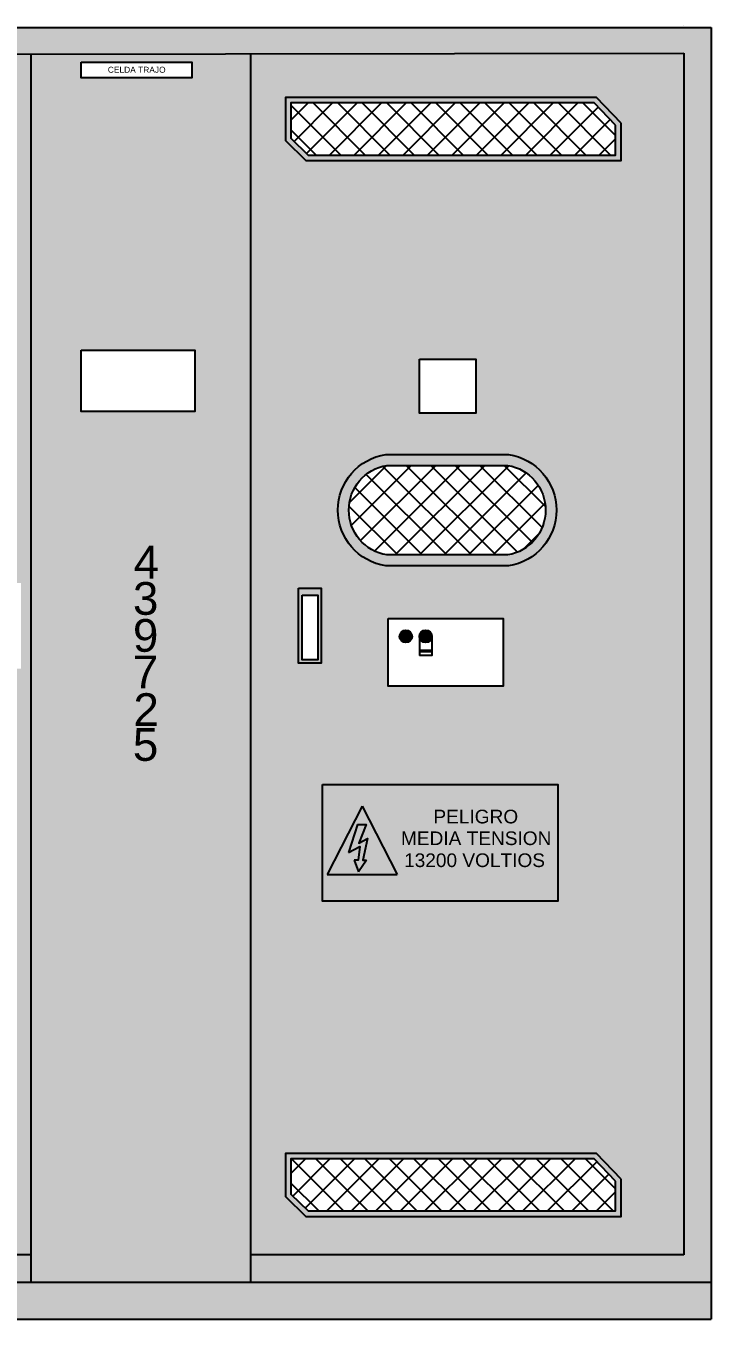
# Model space of a CAD drawing. Header units: metres. Extents: x 81 to 650, y -25 to 177.
# Drawn here: x 237.138 to 238.393, y 34.676 to 37.047 of the extents above; entities that cross this region are included whole.
import ezdxf

# ---------------------------------------------------------------- set-up
doc = ezdxf.new("R2010")
doc.units = ezdxf.units.M
doc.layers.add('EQUIPOS', color=7, linetype='Continuous', true_color=0xc7c7c7)
doc.layers.add('RE80', color=7, linetype='Continuous', lineweight=15)
doc.styles.add('ROMANS', font='arial.ttf')

msp = doc.modelspace()

# ---------------------------------------------------------------- hatches: boundary and pattern name
at = {"transparency": 33554687}
h = msp.add_hatch(color=256, dxfattribs=at)
h.dxf.hatch_style = 1
h.paths.add_polyline_path([(238.2277888388718, 36.86834268693443), (238.183021936156, 36.91530922995264), (237.6133140522032, 36.91530922995264), (237.6133140522032, 36.83646927154896), (237.6504732793091, 36.79990516243629), (238.2277888388718, 36.79990516243629)])
h.paths.add_polyline_path([(237.6233140522032, 36.84065877211378), (237.6233140522032, 36.90530922995265), (238.1787386564462, 36.90530922995265), (238.2177888388718, 36.86434030064333), (238.2177888388718, 36.80990516243628), (237.6545682080972, 36.80990516243628)], flags=16)
h = msp.add_hatch(dxfattribs=at)
h.set_pattern_fill('ANSI37', color=256, scale=0.01)
h.set_pattern_definition([(45, (150.4834360743852, -138.0478908031849), (-0.02245064030267288, 0.02245064030267288), []), (135, (150.4834360743852, -138.0478908031849), (-0.02245064030267288, -0.02245064030267288), [])])
h.paths.add_polyline_path([(238.0202712774125, 36.24100024014311), (237.7986057461542, 36.24100024014311, 0.8451280162806809), (237.7986057461542, 36.07680292269518), (238.0202712774125, 36.07680292269512, 0.8451280162807256)])
h.paths.add_polyline_path([(238.1787386564462, 36.90530922995265), (237.6233140522032, 36.90530922995265), (237.6233140522032, 36.84065877211378), (237.6545682080972, 36.80990516243628), (238.2177888388718, 36.80990516243628), (238.2177888388718, 36.86434030064333)])
h.paths.add_polyline_path([(238.1787386564462, 34.96964873537661), (237.6233140522032, 34.96964873537661), (237.6233140522032, 34.90499827753774), (237.6545682080972, 34.87424466786024), (238.2177888388718, 34.87424466786024), (238.2177888388718, 34.92867980606729)])
h = msp.add_hatch(color=256, dxfattribs=at)
h.dxf.hatch_style = 1
h.paths.add_polyline_path([(238.0218591610496, 36.26100024014312), (237.7970178625171, 36.26100024014312, 0.859913284335704), (237.7970178625171, 36.05680292269517), (238.0218591610496, 36.05680292269511, 0.8599132843357048)])
h.paths.add_polyline_path([(238.0202712774125, 36.24100024014311, -0.8451280162807256), (238.0202712774125, 36.07680292269512), (237.7986057461542, 36.07680292269518, -0.8451280162806809), (237.7986057461542, 36.24100024014311)], flags=16)
h = msp.add_hatch(color=256, dxfattribs=at)
h.dxf.hatch_style = 1
h.paths.add_polyline_path([(237.6784179948866, 36.01560146476584), (237.6370020505226, 36.01560146476584), (237.6370020505226, 35.87838570468077), (237.6784179948866, 35.87838570468077)])
h.paths.add_polyline_path([(237.6723045904026, 36.00333179980692), (237.6723045904026, 35.88459169098994), (237.6437194823695, 35.88459169098994), (237.6437194823695, 36.00333179980692)], flags=16)
h = msp.add_hatch(color=256, dxfattribs=at)
h.dxf.hatch_style = 1
h.paths.add_polyline_path([(237.8221817796382, 35.92752969258203, 1), (237.8449505966673, 35.92752969258203, 1)])
h = msp.add_hatch(color=256, dxfattribs=at)
h.dxf.hatch_style = 1
h.paths.add_polyline_path([(237.8584903960534, 35.92752969258203, 1), (237.8812592130824, 35.92752969258203, 1)])
h = msp.add_hatch(color=2, dxfattribs=at)
h.dxf.hatch_style = 1
h.paths.add_polyline_path([(237.6808006240526, 35.65612668762975), (237.6808006240526, 35.44186793910393), (238.11198086069, 35.44186793910393), (238.11198086069, 35.65612668762975)])
h.paths.add_polyline_path([(237.817653949757, 35.49076769053278), (237.6894936293108, 35.49076769053278), (237.7535737895339, 35.61599102467932)], flags=16)
h.paths.add_polyline_path([(237.7608077093969, 35.58289375064732), (237.7473581540917, 35.54849480609033), (237.7635909062456, 35.55706578057021), (237.7548193085656, 35.51748480676389), (237.761807199978, 35.51748480676389), (237.7467687109286, 35.49579440682163), (237.7390996236609, 35.5175209642785), (237.7464116279689, 35.5175209642785), (237.749464772701, 35.54253456851569), (237.7284359022338, 35.53144068789209), (237.7450396776501, 35.58289375064732)], flags=0)
h = msp.add_hatch(color=2, dxfattribs=at)
h.dxf.hatch_style = 1
h.paths.add_polyline_path([(237.7535737895339, 35.61599102467932), (237.6894936293108, 35.49076769053278), (237.817653949757, 35.49076769053278)])
h.paths.add_polyline_path([(237.7390996236609, 35.5175209642785), (237.7464116279689, 35.5175209642785), (237.749464772701, 35.54253456851569), (237.7284359022338, 35.53144068789209), (237.7450396776501, 35.58289375064732), (237.7608077093969, 35.58289375064732), (237.7473581540917, 35.54849480609033), (237.7635909062456, 35.55706578057021), (237.7548193085656, 35.51748480676389), (237.761807199978, 35.51748480676389), (237.7467687109286, 35.49579440682163)], flags=16)
h = msp.add_hatch(color=256, dxfattribs=at)
h.dxf.hatch_style = 1
h.paths.add_polyline_path([(237.761807199978, 35.51748480676389), (237.7548193085656, 35.51748480676389), (237.7635909062456, 35.55706578057021), (237.7473581540917, 35.54849480609033), (237.7608077093969, 35.58289375064732), (237.7450396776501, 35.58289375064732), (237.7284359022338, 35.53144068789209), (237.749464772701, 35.54253456851569), (237.7464116279689, 35.5175209642785), (237.7390996236609, 35.5175209642785), (237.7467687109286, 35.49579440682163)])
h = msp.add_hatch(color=256, dxfattribs=at)
h.dxf.hatch_style = 1
h.paths.add_polyline_path([(238.183021936156, 34.9796487353766), (237.6133140522032, 34.9796487353766), (237.6133140522032, 34.90080877697292), (237.6504732793091, 34.86424466786025), (238.2277888388718, 34.86424466786025), (238.2277888388718, 34.93268219235839)])
h.paths.add_polyline_path([(238.1787386564462, 34.96964873537661), (238.2177888388718, 34.92867980606729), (238.2177888388718, 34.87424466786024), (237.6545682080972, 34.87424466786024), (237.6233140522032, 34.90499827753774), (237.6233140522032, 34.96964873537661)], flags=16)
at = {"layer": 'EQUIPOS', "transparency": 33554687}
h = msp.add_hatch(color=256, dxfattribs=at)
h.dxf.hatch_style = 1
h.paths.add_polyline_path([(237.1468734495643, 36.99501712966149), (236.4042242064506, 36.99391573865506), (236.4042242064506, 36.74391573865506), (236.4042242064506, 34.79391573865507), (237.1468734495643, 34.79391573865507)], flags=17)
h.paths.add_polyline_path([(236.5056917099266, 36.79990516243629), (236.4685324828207, 36.83646927154896), (236.4685324828207, 36.91530922995264), (237.0382403667734, 36.91530922995264), (237.0830072694893, 36.86834268693443), (237.0830072694893, 36.79990516243629)], flags=16)
h.paths.add_polyline_path([(236.5097866387147, 36.80990516243628), (236.4785324828207, 36.84065877211378), (236.4785324828207, 36.90530922995265), (237.0339570870636, 36.90530922995265), (237.0730072694893, 36.86434030064333), (237.0730072694893, 36.80990516243628)], flags=0)
edge = h.paths.add_edge_path(flags=16)
edge.add_line((236.6733682337948, 36.26100024014312), (236.8982095323273, 36.26100024014312))
edge.add_arc((236.8827418575281, 36.15890158141912), 0.1032636677487939, -81.3853496685656, 81.3853496685656, ccw=False)
edge.add_line((236.8982095323273, 36.05680292269511), (236.6733682337948, 36.05680292269517))
edge.add_arc((236.688835908594, 36.15890158141914), 0.1032636677487658, 98.61465033143668, 261.38534966856326, ccw=False)
edge = h.paths.add_edge_path(flags=0)
edge.add_line((236.6749561174319, 36.24100024014311), (236.8966216486902, 36.24100024014311))
edge.add_arc((236.8827418575281, 36.15890158141912), 0.08326366774879478, -80.40417783940842, 80.40417783940842, ccw=False)
edge.add_line((236.8966216486902, 36.07680292269512), (236.6749561174319, 36.07680292269518))
edge.add_arc((236.6888359085939, 36.15890158141914), 0.08326366774876201, 99.59582216059482, 260.40417783942445, ccw=False)
h.paths.add_polyline_path([(236.6741463226911, 35.96035620815911), (236.8847474214251, 35.96035620815911), (236.8847474214251, 35.83653953721938), (236.6741463226911, 35.83653953721938)], flags=16)
edge = h.paths.add_edge_path(flags=0)
edge.add_arc((236.8440932540985, 35.89629128091696), 0.01119138162357558, 0, 360)
h.paths.add_polyline_path([(237.0768784946752, 36.02516852452738), (237.1286687045765, 36.02516852452738), (237.1286687045765, 35.86838570468077), (237.0768784946752, 35.86838570468077)], flags=16)
h.paths.add_polyline_path([(237.0868784946751, 36.01516852452738), (237.1186687045765, 36.01516852452738), (237.1186687045765, 35.87838570468077), (237.0868784946751, 35.87838570468077)], flags=0)
edge = h.paths.add_edge_path(flags=0)
edge.add_arc((237.1077085503406, 35.99055995085017), 0.007665948108041221, 0, 360)
edge = h.paths.add_edge_path(flags=0)
edge.add_arc((237.1077085503406, 35.97207118445702), 0.007665948108041221, 0, 360)
h.paths.add_polyline_path([(237.103147686047, 35.92005725760583), (237.1157133532492, 35.92005725760583), (237.1157133532492, 35.88955896599518), (237.103147686047, 35.88955896599518)], flags=0)
edge = h.paths.add_edge_path(flags=0)
edge.add_arc((237.1108313879967, 35.91232547661637), 0.003764529850542431, 0, 360)
h.paths.add_polyline_path([(236.9848532919016, 35.65612668762975), (236.9848532919016, 35.44186793910393), (236.5536730552642, 35.44186793910393), (236.5536730552642, 35.65612668762975)], flags=16)
h.paths.add_polyline_path([(236.6264462207455, 35.61599102467932), (236.6905263809685, 35.49076769053278), (236.5623660605224, 35.49076769053278)], flags=0)
h.paths.add_polyline_path([(236.6336358746311, 35.58372803348919), (236.6239019139421, 35.54809900131247), (236.6391365484218, 35.55833959496198), (236.6346026401622, 35.51805264807831), (236.641551297021, 35.51879210345228), (236.628892511694, 35.49563212166063), (236.6189673895907, 35.51642515293742), (236.6262383395651, 35.51719890578519), (236.6266274141581, 35.54239514976425), (236.6068905626217, 35.52913829222385), (236.6179563748391, 35.58205946780544)], flags=0)
h.paths.add_polyline_path([(237.0382403667734, 34.9796487353766), (237.0830072694893, 34.93268219235839), (237.0830072694893, 34.86424466786025), (236.5056917099266, 34.86424466786025), (236.4685324828207, 34.90080877697292), (236.4685324828207, 34.9796487353766)], flags=16)
h.paths.add_polyline_path([(237.0339570870636, 34.96964873537661), (237.0730072694893, 34.92867980606729), (237.0730072694893, 34.87424466786024), (236.5097866387147, 34.87424466786024), (236.4785324828207, 34.90499827753774), (236.4785324828207, 34.96964873537661)], flags=0)
h.paths.add_polyline_path([(236.4042242064506, 36.99391573865506), (238.342774917841, 36.99679071946038), (238.3426400779776, 34.79391573865507), (237.5488996899039, 34.79391573865507), (237.5488996899039, 34.74379364286108), (238.3926370068936, 34.74374199697758), (238.3927779688468, 37.04384164080173), (236.3542242064506, 37.04384164080173), (236.3542242064506, 36.74391573865506), (236.3542242064506, 34.74386676997018), (237.1468734495643, 34.74381825123142), (237.1468734495643, 34.79391573865507), (236.4042242064506, 34.79391573865507), (236.4042242064506, 36.74391573865506)])
h.paths.add_polyline_path([(236.6962871461462, 35.47799834249989), (236.9669897382335, 35.47799834249989), (236.9669897382335, 35.52951607783413), (236.6962871461462, 35.52951607783413)], flags=0)
h.paths.add_polyline_path([(236.6913345767202, 35.53132394657305), (236.9793802793122, 35.53132394657305), (236.9793802793122, 35.62495173193003), (236.6913345767202, 35.62495173193003)], flags=0)
h = msp.add_hatch(color=256, dxfattribs=at)
h.dxf.hatch_style = 1
h.paths.add_polyline_path([(237.1468734495643, 34.74381825123142), (237.5488996899039, 34.74379364286108), (237.5488996899039, 36.99561335740906), (237.1468734495643, 36.99501712966149)])
h.paths.add_polyline_path([(237.447460964592, 36.45223931279321), (237.447460964592, 36.33993198708691), (237.2391048823915, 36.33993198708691), (237.2391048823915, 36.45223931279321)], flags=16)
h.paths.add_polyline_path([(237.4415291491221, 36.98014854130336), (237.4415291491221, 36.95120263207188), (237.2392463693818, 36.95120263207188), (237.2392463693818, 36.98014854130336)], flags=16)
h.paths.add_polyline_path([(237.2850330262872, 36.95457279163883), (237.3964136538451, 36.95457279163883), (237.3964136538451, 36.9772405951859), (237.2850330262872, 36.9772405951859)], flags=8)
h = msp.add_hatch(color=256, dxfattribs=at)
h.dxf.hatch_style = 1
h.paths.add_polyline_path([(237.5488996899039, 34.79391573865507), (238.3426400779776, 34.79391573865507), (238.342774917841, 36.99679071946038), (237.5488996899039, 36.99561335740906)])
h.paths.add_polyline_path([(237.8587902082893, 36.43593347912886), (237.9616424876717, 36.43593347912886), (237.9616424876717, 36.33671545471935), (237.8587902082893, 36.33671545471935)], flags=16)
h.paths.add_polyline_path([(237.6504732793091, 36.79990516243629), (237.6133140522032, 36.83646927154896), (237.6133140522032, 36.91530922995264), (238.183021936156, 36.91530922995264), (238.2277888388718, 36.86834268693443), (238.2277888388718, 36.79990516243629)], flags=16)
h.paths.add_polyline_path([(237.6545682080972, 36.80990516243628), (237.6233140522032, 36.84065877211378), (237.6233140522032, 36.90530922995265), (238.1787386564462, 36.90530922995265), (238.2177888388718, 36.86434030064333), (238.2177888388718, 36.80990516243628)], flags=0)
h.paths.add_polyline_path([(238.0218591610496, 36.26100024014312, -0.8599132843357048), (238.0218591610496, 36.05680292269511), (237.7970178625171, 36.05680292269517, -0.859913284335704), (237.7970178625171, 36.26100024014312)], flags=16)
h.paths.add_polyline_path([(238.0202712774125, 36.24100024014311, -0.8451280162807256), (238.0202712774125, 36.07680292269512), (237.7986057461542, 36.07680292269518, -0.8451280162806809), (237.7986057461542, 36.24100024014311)], flags=0)
h.paths.add_polyline_path([(237.6784179948866, 36.01560146476584), (237.6784179948866, 35.87838570468077), (237.6370020505226, 35.87838570468077), (237.6370020505226, 36.01560146476584)], flags=16)
h.paths.add_polyline_path([(237.6723045904026, 36.00333179980692), (237.6723045904026, 35.88459169098994), (237.6437194823695, 35.88459169098994), (237.6437194823695, 36.00333179980692)], flags=0)
h.paths.add_polyline_path([(238.0118749902135, 35.96035620815911), (238.0118749902135, 35.83653953721938), (237.8012738914795, 35.83653953721938), (237.8012738914795, 35.96035620815911)], flags=16)
h.paths.add_polyline_path([(237.8812592130824, 35.92752969258203), (237.8812592130824, 35.89255554166107), (237.8584903960534, 35.89255554166107), (237.8584903960534, 35.92752969258203, -1)], flags=0)
h.paths.add_polyline_path([(237.8449505966673, 35.92752969258203, -1), (237.8221817796382, 35.92752969258203, -1)], flags=0)
h.paths.add_polyline_path([(238.11198086069, 35.65612668762975), (238.11198086069, 35.44186793910393), (237.6808006240526, 35.44186793910393), (237.6808006240526, 35.65612668762975)], flags=16)
h.paths.add_polyline_path([(237.7535737895339, 35.61599102467932), (237.817653949757, 35.49076769053278), (237.6894936293108, 35.49076769053278)], flags=0)
h.paths.add_polyline_path([(237.7608077093969, 35.58289375064732), (237.7473581540917, 35.54849480609033), (237.7635909062456, 35.55706578057021), (237.7548193085656, 35.51748480676389), (237.761807199978, 35.51748480676389), (237.7467687109286, 35.49579440682163), (237.7390996236609, 35.5175209642785), (237.7464116279689, 35.5175209642785), (237.749464772701, 35.54253456851569), (237.7284359022338, 35.53144068789209), (237.7450396776501, 35.58289375064732)], flags=0)
h.paths.add_polyline_path([(238.183021936156, 34.9796487353766), (238.2277888388718, 34.93268219235839), (238.2277888388718, 34.86424466786025), (237.6504732793091, 34.86424466786025), (237.6133140522032, 34.90080877697292), (237.6133140522032, 34.9796487353766)], flags=16)
h.paths.add_polyline_path([(238.1787386564462, 34.96964873537661), (238.2177888388718, 34.92867980606729), (238.2177888388718, 34.87424466786024), (237.6545682080972, 34.87424466786024), (237.6233140522032, 34.90499827753774), (237.6233140522032, 34.96964873537661)], flags=0)
h = msp.add_hatch(color=256, dxfattribs=at)
h.dxf.hatch_style = 1
h.paths.add_polyline_path([(238.3926370068935, 34.74374199697758), (235.5542242064506, 34.74391573865506), (235.5542242064506, 34.6759852637033), (238.3926370068935, 34.6759852637033)])

# ---------------------------------------------------------------- linework, layer by layer
for p, q in [((238.3427779689404, 37.04663644304904), (238.3427779581355, 37.04645992193193)), ((238.3927779688468, 37.04384164080173), (238.3926370173411, 34.74391267811226)), ((236.4042242064506, 36.99391573865506), (238.342774917841, 36.99679071946038)), ((238.342774917841, 36.99679071946038), (238.3426400779776, 34.79391573865507)), ((237.1468734495643, 34.79391573865507), (236.4042242064506, 34.79391573865507)), ((238.3426400779776, 34.79391573865507), (237.5488996899039, 34.79391573865507))]:
    msp.add_line(p, q)
for points in [[(236.3542242064506, 37.04384164080173), (238.3927779688468, 37.04384164080173)], [(237.1468734495643, 36.99501712966149), (237.1468734495643, 34.74387274630352)], [(237.5488996899039, 36.99561335740906), (237.5488996899039, 34.79391573865507)], [(237.5488996899039, 36.99391573865506), (237.5488996899039, 34.7438885785774)], [(237.8812592130824, 35.92752969258203), (237.8812592130824, 35.89255554166107), (237.8584903960534, 35.89255554166107)], [(237.8584903960534, 35.92752969258203), (237.8584903960534, 35.89255554166107)], [(237.8584903960534, 35.90200861881766), (237.8812592130824, 35.90200861881766)], [(237.8812592130824, 35.8991692975905), (237.8584903960534, 35.8991692975905)], [(237.7535737895339, 35.61599102467932), (237.6894936293108, 35.49076769053278)], [(237.7535737895339, 35.61599102467932), (237.817653949757, 35.49076769053278)], [(237.7450396776501, 35.58289375064732), (237.7284359022338, 35.53144068789209)], [(237.7450396776501, 35.58289375064732), (237.7608077093969, 35.58289375064732), (237.7473581540917, 35.54849480609033), (237.7635909062456, 35.55706578057021), (237.7548193085656, 35.51748480676389), (237.761807199978, 35.51748480676389)], [(237.7284359022338, 35.53144068789209), (237.749464772701, 35.54253456851569), (237.7464116279689, 35.5175209642785), (237.7390996236609, 35.5175209642785)], [(237.7390996236609, 35.5175209642785), (237.7467687109286, 35.49579440682163)], [(237.761807199978, 35.51748480676389), (237.7467687109286, 35.49579440682163)], [(237.6894936293108, 35.49076769053278), (237.817653949757, 35.49076769053278)], [(235.5542242064506, 34.74391573865506), (238.3926370068935, 34.74374199697758)], [(235.5542242064506, 34.74374199697758), (235.5542242064506, 34.6759852637033), (238.3926370068935, 34.6759852637033)], [(238.3926370068935, 34.74374199697758), (238.3926370068935, 34.6759852637033)]]:
    msp.add_lwpolyline(points)
for points in [[(237.2392463693818, 36.98014854130336), (237.4415291491221, 36.98014854130336), (237.4415291491221, 36.95120263207188), (237.2392463693818, 36.95120263207188)], [(238.2277888388718, 36.86834268693443), (238.183021936156, 36.91530922995264), (237.6133140522032, 36.91530922995264), (237.6133140522032, 36.83646927154896), (237.6504732793091, 36.79990516243629), (238.2277888388718, 36.79990516243629)], [(238.2177888388718, 36.86434030064333), (238.1787386564462, 36.90530922995265), (237.6233140522032, 36.90530922995265), (237.6233140522032, 36.84065877211378), (237.6545682080972, 36.80990516243628), (238.2177888388718, 36.80990516243628)], [(237.2391048823915, 36.45223931279321), (237.447460964592, 36.45223931279321), (237.447460964592, 36.33993198708691), (237.2391048823915, 36.33993198708691)], [(237.8587902082893, 36.43593347912886), (237.9616424876717, 36.43593347912886), (237.9616424876717, 36.33671545471935), (237.8587902082893, 36.33671545471935)], [(237.6370020505226, 36.01560146476584), (237.6784179948866, 36.01560146476584), (237.6784179948866, 35.87838570468077), (237.6370020505226, 35.87838570468077)], [(237.6437194823695, 36.00333179980692), (237.6723045904026, 36.00333179980692), (237.6723045904026, 35.88459169098994), (237.6437194823695, 35.88459169098994)], [(237.8012738914795, 35.96035620815911), (238.0118749902135, 35.96035620815911), (238.0118749902135, 35.83653953721938), (237.8012738914795, 35.83653953721938)], [(237.6808006240526, 35.65612668762975), (238.11198086069, 35.65612668762975), (238.11198086069, 35.44186793910393), (237.6808006240526, 35.44186793910393)], [(238.2277888388718, 34.93268219235839), (238.183021936156, 34.9796487353766), (237.6133140522032, 34.9796487353766), (237.6133140522032, 34.90080877697292), (237.6504732793091, 34.86424466786025), (238.2277888388718, 34.86424466786025)], [(238.2177888388718, 34.92867980606729), (238.1787386564462, 34.96964873537661), (237.6233140522032, 34.96964873537661), (237.6233140522032, 34.90499827753774), (237.6545682080972, 34.87424466786024), (238.2177888388718, 34.87424466786024)]]:
    msp.add_lwpolyline(points, close=True)
for points in [[(238.0218591610496, 36.05680292269511), (237.7970178625171, 36.05680292269517, -0.8599132843357034), (237.7970178625171, 36.26100024014312), (238.0218591610496, 36.26100024014312, -0.8599132843357054)], [(238.0202712774125, 36.07680292269512), (237.7986057461542, 36.07680292269518, -0.8451280162806809), (237.7986057461542, 36.24100024014311), (238.0202712774125, 36.24100024014311, -0.8451280162807256)]]:
    msp.add_lwpolyline(points, format="xyb", close=True)
for centre in [(237.8335661881528, 35.92752969258203), (237.8698748045679, 35.92752969258203)]:
    msp.add_circle(centre, 0.01138440851453026)

# ---------------------------------------------------------------- texts
at = {"layer": 'RE80', "style": 'ROMANS'}
for s, height, p in [('4', 0.06, (237.335192363609, 36.03360260328989, -9.81162884272635e-09)), ('3', 0.06, (237.3338417496936, 35.96711684283552, -9.81162884272635e-09)), ('9', 0.06, (237.3338008219992, 35.89930619125089, -9.81162884272635e-09)), ('7', 0.06, (237.3336166473744, 35.83236546900554, -9.81162884272635e-09)), ('2', 0.06, (237.3346807674289, 35.7632633071532, -9.81162884272635e-09)), ('5', 0.06, (237.3336371112215, 35.69938986302472, -9.81162884272635e-09)), ('PELIGRO', 0.025, (237.8841510950311, 35.58471675629331, -9.81162884272635e-09)), ('MEDIA TENSION', 0.025, (237.8247121455086, 35.54497503797823, -9.81162884272635e-09)), ('13200 VOLTIOS', 0.025, (237.8303874660111, 35.50465967305905, -9.81162884272635e-09))]:
    msp.add_text(s, height=height, dxfattribs=at).set_placement(p)
at = {"layer": 'RE80', "ltscale": 0.015, "insert": (237.2495394178288, 36.96608302356243, -9.81162884272635e-09), "char_height": 0.011, "width": 0.1824428785811733, "attachment_point": 4, "style": 'ROMANS'}
msp.add_mtext('\\pxqc;CELDA TRAJO', dxfattribs=at)

doc.saveas('drawing.dxf')
